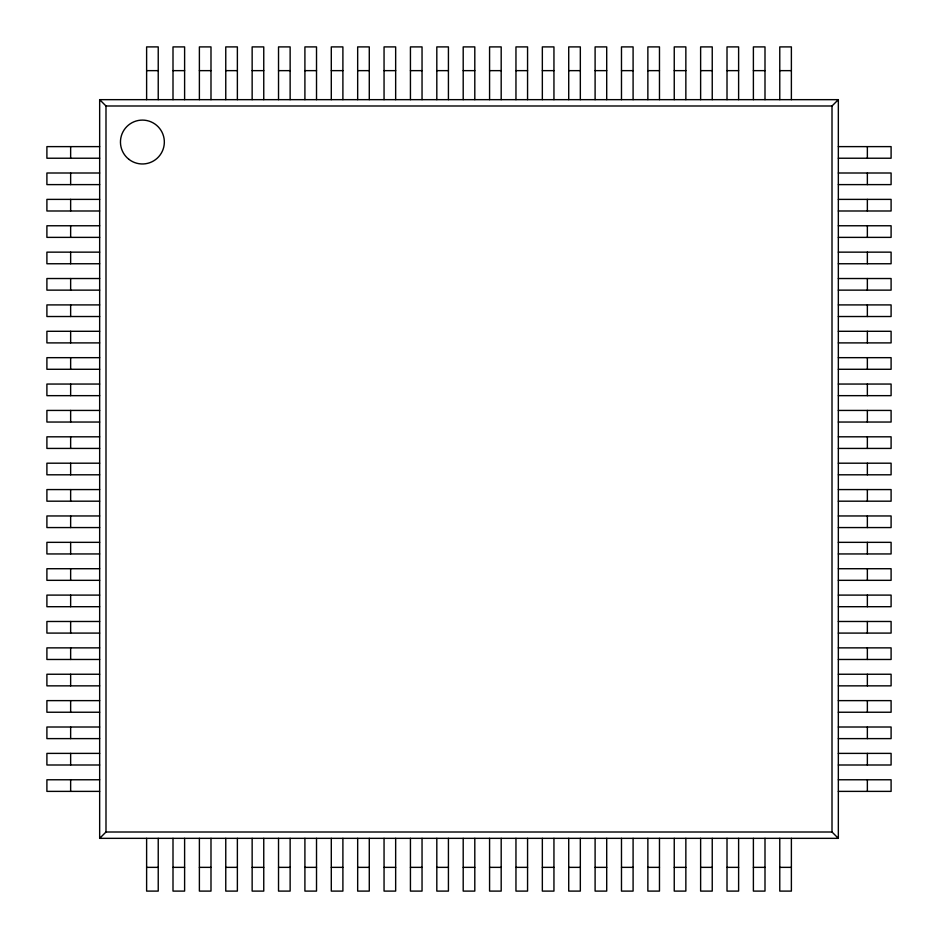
<?xml version="1.0" encoding="UTF-8"?>
<svg xmlns="http://www.w3.org/2000/svg" width="938" height="938" viewBox="0 0 938 938"><rect width="100%" height="100%" fill="white"/><g stroke="black" fill="none" stroke-linecap="round" stroke-linejoin="round"><path stroke-width="1.41" d="M99.663 838.338L105.994 832.006L105.994 105.994L99.663 99.663L838.338 99.663L838.338 838.338L99.663 838.338L99.663 99.663M838.338 838.338L832.006 832.006L832.006 105.994L838.338 99.663M146.621 70.643L158.229 70.643M173.002 70.643L184.61 70.643M199.384 70.643L210.991 70.643M225.765 70.643L237.373 70.643M252.146 70.643L263.754 70.643M278.527 70.643L290.135 70.643M304.909 70.643L316.516 70.643M331.29 70.643L342.898 70.643M357.671 70.643L369.279 70.643M384.052 70.643L395.66 70.643M410.434 70.643L422.041 70.643M436.815 70.643L448.423 70.643M463.196 70.643L474.804 70.643M489.577 70.643L501.185 70.643M515.959 70.643L527.566 70.643M542.34 70.643L553.948 70.643M568.721 70.643L580.329 70.643M595.102 70.643L606.71 70.643M621.484 70.643L633.091 70.643M647.865 70.643L659.473 70.643M674.246 70.643L685.854 70.643M700.627 70.643L712.235 70.643M727.009 70.643L738.616 70.643M753.39 70.643L764.998 70.643M779.771 70.643L791.379 70.643M105.994 105.994L832.006 105.994M99.663 146.621L46.9 146.621L46.9 158.229L99.663 158.229M838.338 146.621L891.1 146.621L891.1 158.229L838.338 158.229M99.663 173.002L46.9 173.002L46.9 184.61L99.663 184.61M838.338 173.002L891.1 173.002L891.1 184.61L838.338 184.61M99.663 199.384L46.9 199.384L46.9 210.991L99.663 210.991M838.338 199.384L891.1 199.384L891.1 210.991L838.338 210.991M99.663 225.765L46.9 225.765L46.9 237.373L99.663 237.373M838.338 225.765L891.1 225.765L891.1 237.373L838.338 237.373M99.663 252.146L46.9 252.146L46.9 263.754L99.663 263.754M838.338 252.146L891.1 252.146L891.1 263.754L838.338 263.754M99.663 278.527L46.9 278.527L46.9 290.135L99.663 290.135M838.338 278.527L891.1 278.527L891.1 290.135L838.338 290.135M99.663 304.909L46.9 304.909L46.9 316.516L99.663 316.516M838.338 304.909L891.1 304.909L891.1 316.516L838.338 316.516M99.663 331.29L46.9 331.29L46.9 342.898L99.663 342.898M838.338 331.29L891.1 331.29L891.1 342.898L838.338 342.898M99.663 357.671L46.9 357.671L46.9 369.279L99.663 369.279M838.338 357.671L891.1 357.671L891.1 369.279L838.338 369.279M99.663 384.052L46.9 384.052L46.9 395.66L99.663 395.66M838.338 384.052L891.1 384.052L891.1 395.66L838.338 395.66M99.663 410.434L46.9 410.434L46.9 422.041L99.663 422.041M838.338 410.434L891.1 410.434L891.1 422.041L838.338 422.041M99.663 436.815L46.9 436.815L46.9 448.423L99.663 448.423M838.338 436.815L891.1 436.815L891.1 448.423L838.338 448.423M99.663 463.196L46.9 463.196L46.9 474.804L99.663 474.804M838.338 463.196L891.1 463.196L891.1 474.804L838.338 474.804M99.663 489.577L46.9 489.577L46.9 501.185L99.663 501.185M838.338 489.577L891.1 489.577L891.1 501.185L838.338 501.185M99.663 515.959L46.9 515.959L46.9 527.566L99.663 527.566M838.338 515.959L891.1 515.959L891.1 527.566L838.338 527.566M99.663 542.34L46.9 542.34L46.9 553.948L99.663 553.948M838.338 542.34L891.1 542.34L891.1 553.948L838.338 553.948M99.663 568.721L46.9 568.721L46.9 580.329L99.663 580.329M838.338 568.721L891.1 568.721L891.1 580.329L838.338 580.329M99.663 595.102L46.9 595.102L46.9 606.71L99.663 606.71M838.338 595.102L891.1 595.102L891.1 606.71L838.338 606.71M99.663 621.484L46.9 621.484L46.9 633.091L99.663 633.091M838.338 621.484L891.1 621.484L891.1 633.091L838.338 633.091M99.663 647.865L46.9 647.865L46.9 659.473L99.663 659.473M838.338 647.865L891.1 647.865L891.1 659.473L838.338 659.473M99.663 674.246L46.9 674.246L46.9 685.854L99.663 685.854M838.338 674.246L891.1 674.246L891.1 685.854L838.338 685.854M99.663 700.627L46.9 700.627L46.9 712.235L99.663 712.235M838.338 700.627L891.1 700.627L891.1 712.235L838.338 712.235M99.663 727.009L46.9 727.009L46.9 738.616L99.663 738.616M838.338 727.009L891.1 727.009L891.1 738.616L838.338 738.616M99.663 753.39L46.9 753.39L46.9 764.998L99.663 764.998M838.338 753.39L891.1 753.39L891.1 764.998L838.338 764.998M99.663 779.771L46.9 779.771L46.9 791.379L99.663 791.379M838.338 779.771L891.1 779.771L891.1 791.379L838.338 791.379M105.994 832.006L832.006 832.006M146.621 867.357L158.229 867.357M173.002 867.357L184.61 867.357M199.384 867.357L210.991 867.357M225.765 867.357L237.373 867.357M252.146 867.357L263.754 867.357M278.527 867.357L290.135 867.357M304.909 867.357L316.516 867.357M331.29 867.357L342.898 867.357M357.671 867.357L369.279 867.357M384.052 867.357L395.66 867.357M410.434 867.357L422.041 867.357M436.815 867.357L448.423 867.357M463.196 867.357L474.804 867.357M489.577 867.357L501.185 867.357M515.959 867.357L527.566 867.357M542.34 867.357L553.948 867.357M568.721 867.357L580.329 867.357M595.102 867.357L606.71 867.357M621.484 867.357L633.091 867.357M647.865 867.357L659.473 867.357M674.246 867.357L685.854 867.357M700.627 867.357L712.235 867.357M727.009 867.357L738.616 867.357M753.39 867.357L764.998 867.357M779.771 867.357L791.379 867.357M867.357 146.621L867.357 158.229M867.357 173.002L867.357 184.61M867.357 199.384L867.357 210.991M867.357 225.765L867.357 237.373M867.357 252.146L867.357 263.754M867.357 278.527L867.357 290.135M867.357 304.909L867.357 316.516M867.357 331.29L867.357 342.898M867.357 357.671L867.357 369.279M867.357 384.052L867.357 395.66M867.357 410.434L867.357 422.041M867.357 436.815L867.357 448.423M867.357 463.196L867.357 474.804M867.357 489.577L867.357 501.185M867.357 515.959L867.357 527.566M867.357 542.34L867.357 553.948M867.357 568.721L867.357 580.329M867.357 595.102L867.357 606.71M867.357 621.484L867.357 633.091M867.357 647.865L867.357 659.473M867.357 674.246L867.357 685.854M867.357 700.627L867.357 712.235M867.357 727.009L867.357 738.616M867.357 753.39L867.357 764.998M867.357 779.771L867.357 791.379M791.379 99.663L791.379 46.9L779.771 46.9L779.771 99.663M791.379 838.338L791.379 891.1L779.771 891.1L779.771 838.338M764.998 99.663L764.998 46.9L753.39 46.9L753.39 99.663M764.998 838.338L764.998 891.1L753.39 891.1L753.39 838.338M738.616 99.663L738.616 46.9L727.009 46.9L727.009 99.663M738.616 838.338L738.616 891.1L727.009 891.1L727.009 838.338M712.235 99.663L712.235 46.9L700.627 46.9L700.627 99.663M712.235 838.338L712.235 891.1L700.627 891.1L700.627 838.338M685.854 99.663L685.854 46.9L674.246 46.9L674.246 99.663M685.854 838.338L685.854 891.1L674.246 891.1L674.246 838.338M659.473 99.663L659.473 46.9L647.865 46.9L647.865 99.663M659.473 838.338L659.473 891.1L647.865 891.1L647.865 838.338M633.091 99.663L633.091 46.9L621.484 46.9L621.484 99.663M633.091 838.338L633.091 891.1L621.484 891.1L621.484 838.338M606.71 99.663L606.71 46.9L595.102 46.9L595.102 99.663M606.71 838.338L606.71 891.1L595.102 891.1L595.102 838.338M580.329 99.663L580.329 46.9L568.721 46.9L568.721 99.663M580.329 838.338L580.329 891.1L568.721 891.1L568.721 838.338M553.948 99.663L553.948 46.9L542.34 46.9L542.34 99.663M553.948 838.338L553.948 891.1L542.34 891.1L542.34 838.338M527.566 99.663L527.566 46.9L515.959 46.9L515.959 99.663M527.566 838.338L527.566 891.1L515.959 891.1L515.959 838.338M501.185 99.663L501.185 46.9L489.577 46.9L489.577 99.663M501.185 838.338L501.185 891.1L489.577 891.1L489.577 838.338M474.804 99.663L474.804 46.9L463.196 46.9L463.196 99.663M474.804 838.338L474.804 891.1L463.196 891.1L463.196 838.338M448.423 99.663L448.423 46.9L436.815 46.9L436.815 99.663M448.423 838.338L448.423 891.1L436.815 891.1L436.815 838.338M422.041 99.663L422.041 46.9L410.434 46.9L410.434 99.663M422.041 838.338L422.041 891.1L410.434 891.1L410.434 838.338M395.66 99.663L395.66 46.9L384.052 46.9L384.052 99.663M395.66 838.338L395.66 891.1L384.052 891.1L384.052 838.338M369.279 99.663L369.279 46.9L357.671 46.9L357.671 99.663M369.279 838.338L369.279 891.1L357.671 891.1L357.671 838.338M342.898 99.663L342.898 46.9L331.29 46.9L331.29 99.663M342.898 838.338L342.898 891.1L331.29 891.1L331.29 838.338M316.516 99.663L316.516 46.9L304.909 46.9L304.909 99.663M316.516 838.338L316.516 891.1L304.909 891.1L304.909 838.338M290.135 99.663L290.135 46.9L278.527 46.9L278.527 99.663M290.135 838.338L290.135 891.1L278.527 891.1L278.527 838.338M263.754 99.663L263.754 46.9L252.146 46.9L252.146 99.663M263.754 838.338L263.754 891.1L252.146 891.1L252.146 838.338M237.373 99.663L237.373 46.9L225.765 46.9L225.765 99.663M237.373 838.338L237.373 891.1L225.765 891.1L225.765 838.338M210.991 99.663L210.991 46.9L199.384 46.9L199.384 99.663M210.991 838.338L210.991 891.1L199.384 891.1L199.384 838.338M184.61 99.663L184.61 46.9L173.002 46.9L173.002 99.663M184.61 838.338L184.61 891.1L173.002 891.1L173.002 838.338M158.229 99.663L158.229 46.9L146.621 46.9L146.621 99.663M158.229 838.338L158.229 891.1L146.621 891.1L146.621 838.338M70.643 146.621L70.643 158.229M70.643 173.002L70.643 184.61M70.643 199.384L70.643 210.991M70.643 225.765L70.643 237.373M70.643 252.146L70.643 263.754M70.643 278.527L70.643 290.135M70.643 304.909L70.643 316.516M70.643 331.29L70.643 342.898M70.643 357.671L70.643 369.279M70.643 384.052L70.643 395.66M70.643 410.434L70.643 422.041M70.643 436.815L70.643 448.423M70.643 463.196L70.643 474.804M70.643 489.577L70.643 501.185M70.643 515.959L70.643 527.566M70.643 542.34L70.643 553.948M70.643 568.721L70.643 580.329M70.643 595.102L70.643 606.71M70.643 621.484L70.643 633.091M70.643 647.865L70.643 659.473M70.643 674.246L70.643 685.854M70.643 700.627L70.643 712.235M70.643 727.009L70.643 738.616M70.643 753.39L70.643 764.998M70.643 779.771L70.643 791.379M129.01 159.413A21.937 21.937 0 0 0 164.15 144.933A21.937 21.937 0 0 0 134.04 121.752A21.937 21.937 0 0 0 129.01 159.413"/></g></svg>
